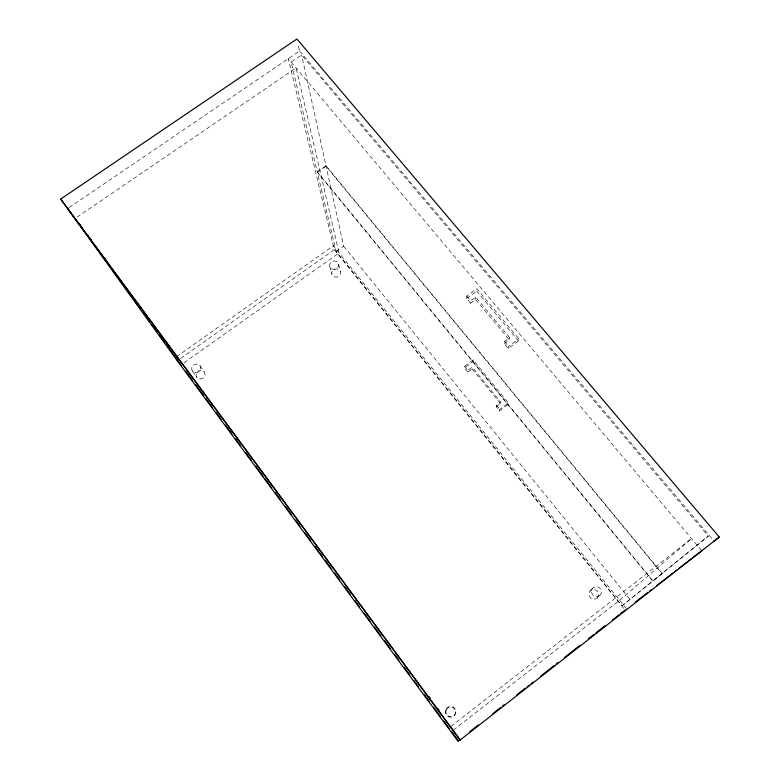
<?xml version="1.0" encoding="UTF-8"?>
<svg xmlns="http://www.w3.org/2000/svg" width="780" height="780" viewBox="0 0 780 780"><rect width="100%" height="100%" fill="white"/><g stroke="black" fill="none" stroke-linecap="round" stroke-linejoin="round"><path stroke-width="0.58" stroke-dasharray="3.9 2.92" d="M467.825 372.011L464.519 367.965L464.568 366.269L473.119 359.98L508.394 402.958L508.141 404.508L499.57 410.885L496.197 406.75L496.402 405.21L500.701 402.012L472.163 367.175L467.883 370.325L467.825 372.011L472.075 368.872L472.163 367.175M470.574 303.176L466.654 298.477L466.723 296.078L476.863 288.727L518.856 338.783L518.495 340.967L508.326 348.465L504.309 343.639L504.582 341.465L509.701 337.711L475.741 297.112L470.662 300.807L470.574 303.176L475.615 299.5L475.741 297.112M473.119 359.98L473.021 361.706L464.519 367.965M518.495 340.967L476.726 291.154L476.863 288.727M455.725 712.042L455.773 711.467M455.647 713.105L455.695 712.55M496.197 406.75L500.487 403.572L500.701 402.012M504.309 343.639L509.389 339.904L509.701 337.711M499.57 410.885L499.785 409.363L508.394 402.958M508.326 348.465L508.628 346.31L518.856 338.783M590.021 591.133L592.517 588.374M597.383 597.899A5.002 4.807 40.8 0 0 595.101 589.651A5.002 4.807 40.8 0 0 589.134 595.452A5.002 4.807 40.8 0 0 597.383 597.899L600.005 595.257A5.089 4.885 40.3 0 0 597.685 586.862A5.089 4.885 40.3 0 0 591.611 592.771A5.089 4.885 40.3 0 0 600.005 595.257M622.128 605.767L662.015 573.661L326.089 166.286L317.372 172.361L336.17 251.501L622.128 605.767L708.318 536.133L301.606 54.98L291.164 62.078L317.236 171.814L652.87 580.808L708.318 536.133M450.996 726.375L691.548 538.6L619.612 600.259L452.575 730.772M466.654 298.477L476.726 291.154M336.17 251.501L343.668 246.188L326.089 166.286M184.022 362.778L339.056 252.905L296.059 67.909L75.514 218.156M176.524 356.733L333.333 245.817L626.574 608.878M180.716 358.4L334.269 249.698L288.298 58.685L701.756 550.748M317.236 171.814L325.972 165.74L301.606 54.98M69.196 207.558L299.578 51.022L297.882 43.368M299.578 51.022L714.051 541.115M475.615 299.5L509.389 339.904M466.723 296.078L470.662 300.807M504.582 341.465L508.628 346.31M325.972 165.74L662.24 573.475M317.372 172.361L652.655 580.983M472.075 368.872L500.487 403.572M464.568 366.269L467.883 370.325M496.402 405.21L499.785 409.363M343.668 246.188L630.094 599.537M334.269 249.698L624.312 609.082M192.455 371.095L196.794 377.296M200.031 365.703L204.253 371.992M329.745 266.214L331.763 274.014M338.598 264.166A4.543 4.192 -13.2 0 1 332.787 269.236A4.543 4.192 -13.2 0 1 331.139 262.177A4.543 4.192 -13.2 0 1 338.598 264.166L340.47 272.005A4.465 4.124 -13.2 0 1 334.756 276.998A4.465 4.124 -13.2 0 1 333.138 270.036A4.465 4.124 -13.2 0 1 340.47 272.005M445.673 712.169L445.799 712.735M445.916 713.232L446.043 713.778M446.014 709.498A5.226 5.07 78.1 0 0 451.376 716.732A5.226 5.07 78.1 0 0 454.73 708.416A5.226 5.07 78.1 0 0 446.014 709.498M446.14 710.112A5.128 4.972 78.1 0 0 451.406 717.21A5.128 4.972 78.1 0 0 454.691 709.049A5.128 4.972 78.1 0 0 446.14 710.112M195.624 372.781A4.66 4.319 -28.1 0 0 200.489 366.483A4.66 4.319 -28.1 0 0 192.621 365.937A4.66 4.319 -28.1 0 0 195.624 372.781M199.924 378.963A4.583 4.251 -28.3 0 0 204.691 372.762A4.583 4.251 -28.3 0 0 196.96 372.216A4.583 4.251 -28.3 0 0 199.924 378.963"/><path stroke-width="1.17" d="M68.191 208.24L67.606 208.63L460.093 740.044L719.287 537.069L296.917 39L60.713 199.066L177.333 360.789L457.85 741L460.726 739.547M469.794 731.65L478.423 724.893M492.745 713.69L500.467 707.626M502.31 706.202L504.299 704.623M516.643 694.97L525.389 688.106M527.309 686.605L529.22 685.103M531.141 683.602L533.062 682.1M540.54 676.25L554.141 665.584M556.062 664.082L557.983 662.581M564.437 657.54L580.027 645.313M588.334 638.82L594.077 634.335M595.988 632.833L604.948 625.804M612.232 620.11L618.93 614.864M620.841 613.373L625.072 610.038M635.251 602.17L647.78 592.488M649.711 590.996L651.631 589.505M656.458 585.78L672.838 573.105M674.768 571.613L676.699 570.131M678.629 568.639L701.756 550.748M714.051 541.115L719.287 537.069M457.85 741L460.239 739.986L60.713 199.066M428.922 696.491L430.365 698.451M437.59 708.24L439.043 710.19M181.36 365.401L175.529 357.435L177.733 360.506M185.659 371.153L192.202 380.104M195.79 384.872L203.765 395.782M205.91 398.599L212.443 407.54M216.041 412.318L221.12 419.299M225.439 425.061L231.962 433.992M235.57 438.779L240.64 445.75M245.69 452.498L251.492 460.444M255.82 466.216L263.055 476.122M265.219 478.959L271.732 487.88M275.35 492.677L280.41 499.639M285.47 506.405L291.262 514.332M295.601 520.124L299.93 526.091M305 532.867L310.781 540.784M315.13 546.585L322.345 556.462M325.25 560.303L331.022 568.22M334.649 573.115L339.7 579.979M344.779 586.765L350.552 594.672M354.91 600.493L359.229 606.431M364.289 613.294L370.071 621.133M374.419 627.003L380.913 635.827M384.56 640.673L390.312 648.56M394.69 654.391L398.99 660.319M404.06 667.173L409.841 675.022M414.18 680.891L418.519 686.78M424.34 694.57L429.361 701.474M433.709 707.343L440.212 716.167M443.83 721.061L449.66 728.881M451.61 731.523L453.628 734.253M453.95 734.779L458.338 740.639M79.56 224.045L82.417 228.014M87.38 234.916L90.948 239.879M95.911 246.772L98.777 250.75M103.73 257.644L106.597 261.631M111.55 268.505L116.561 275.476M119.369 279.377L122.957 284.369M127.901 291.232L130.786 295.25M135.72 302.104L140.741 309.094M143.54 312.975L149.282 320.96M152.071 324.831L157.111 331.831M159.89 335.692L164.931 342.712M167.71 346.564L173.472 354.578M89.68 237.851L91.094 239.821M104.549 258.531L106.675 261.485M127.92 291.037L130.757 294.976M135.71 301.87L137.134 303.839M143.501 312.702L144.924 314.671M152.002 324.519L153.416 326.488M159.081 334.366L161.207 337.321M166.169 344.214L168.997 348.153M173.959 355.046L177.499 359.97"/></g></svg>
